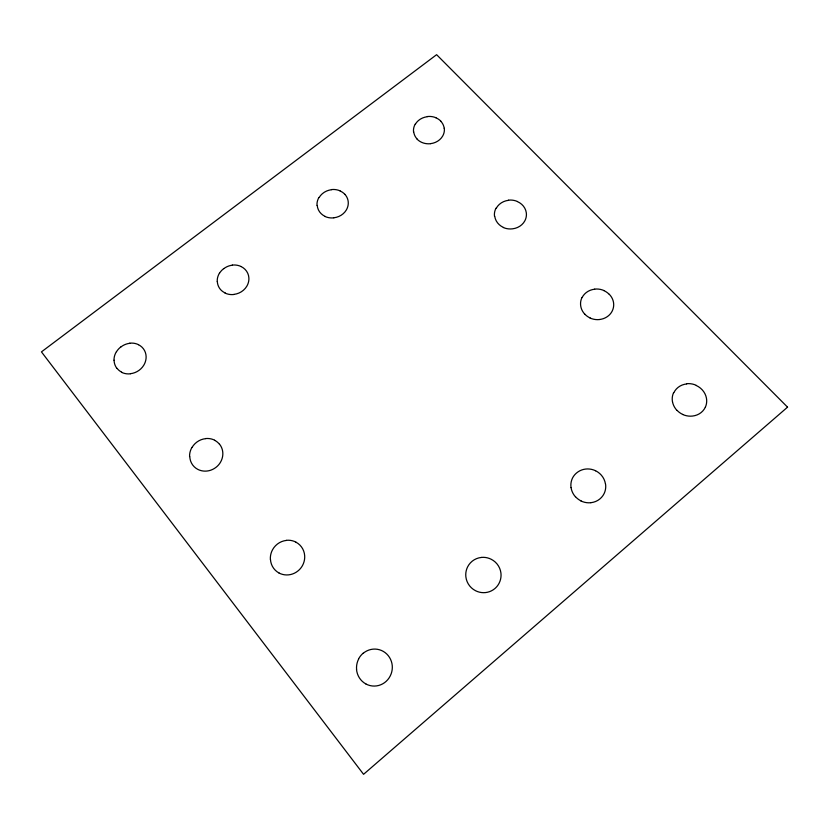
<?xml version="1.0" encoding="UTF-8"?>
<svg xmlns="http://www.w3.org/2000/svg" width="829" height="829" viewBox="0 0 829 829"><rect width="100%" height="100%" fill="white"/><g stroke="black" fill="none" stroke-linecap="round" stroke-linejoin="round"><path stroke-width="1.24" d="M116.972 368.47A16.425 14.798 -33.3 0 1 114.081 360.221M116.526 351.672A16.425 14.798 -33.3 0 1 120.899 346.885M138.578 344.771A16.414 14.787 -33.3 0 1 146.122 356.667A16.539 14.901 -33.3 0 1 143.728 365.309A16.414 14.787 -33.3 0 1 130.474 373.682M121.708 372.159A16.414 14.787 -33.3 0 1 117.086 368.377M121.013 346.874A16.414 14.787 -33.3 0 1 129.873 343.289M130.371 373.817A16.539 14.901 -33.3 0 1 121.531 372.294M113.998 360.211A16.539 14.901 -33.3 0 1 116.443 351.61M129.738 343.196A16.539 14.901 -33.3 0 1 138.505 344.677M333.89 217.778A15.627 14.052 -13.8 0 0 346.387 209.882A15.73 14.145 -13.8 0 0 348.232 201.872A15.616 14.041 -13.8 0 0 344.874 194.328M325.227 216.442A15.627 14.052 -13.8 0 1 317.227 205.437M319.134 197.52A15.627 14.052 -13.8 0 1 331.569 189.706M340.17 191.002A15.627 14.052 -13.8 0 1 344.905 194.4M333.807 217.84A15.73 14.145 -13.8 0 1 325.082 216.514M317.02 205.426A15.73 14.145 -13.8 0 1 318.927 197.468M331.445 189.582A15.73 14.145 -13.8 0 1 340.108 190.877M217.322 281.518A15.969 14.466 -23.4 0 0 220.421 289.425A15.958 14.456 -23.4 0 0 225.198 292.948M219.478 273.29A15.969 14.466 -23.4 0 1 223.664 268.669M241.084 266.565A15.958 14.456 -23.4 0 1 248.887 277.953A16.072 14.559 -23.4 0 1 246.783 286.274A15.958 14.456 -23.4 0 1 233.923 294.378M223.768 268.658A15.958 14.456 -23.4 0 1 232.431 265.176M233.819 294.502A16.072 14.559 -23.4 0 1 225.042 293.072M217.229 281.508A16.072 14.559 -23.4 0 1 219.405 273.228M232.296 265.093A16.072 14.559 -23.4 0 1 241.011 266.482M365.879 683.946A18.549 17.896 -80.5 0 1 356.511 669.252M358.594 658.931A18.549 17.896 -80.5 0 1 363.154 653.221M363.164 653.325A18.539 17.896 -80.5 0 1 381.392 650.444A18.539 17.896 -80.5 0 1 392.262 665.687A18.549 17.896 -80.5 0 1 390.221 675.977A18.539 17.896 -80.5 0 1 365.962 684.008M356.574 669.314A18.539 17.896 -80.5 0 1 358.646 659.003M481.276 557.461A17.699 17.461 51.5 0 0 467.618 566.881A17.813 17.575 51.5 0 0 465.857 576.756A17.689 17.45 51.5 0 0 475.566 590.725A17.823 17.585 51.4 0 0 485.431 592.59A17.689 17.45 51.5 0 0 494.903 588.538A17.689 17.45 51.5 0 0 499.203 583.025A17.823 17.585 51.4 0 0 500.934 573.026A17.689 17.45 51.4 0 0 491.172 559.254A17.823 17.585 51.5 0 0 481.307 557.42M575.399 496.758A17.482 16.704 26.4 0 1 571.077 487.639M590.88 502.685A17.482 16.704 26.4 0 0 604.165 493.483A17.616 16.829 26.4 0 0 605.543 483.96M581.088 500.934A17.482 16.704 26.4 0 1 575.513 496.726M590.839 502.716A17.616 16.829 26.4 0 1 580.974 500.965M571.036 487.587A17.616 16.829 26.4 0 1 572.487 478.105A17.492 16.715 26.4 0 1 576.632 472.924A17.492 16.704 26.4 0 1 585.802 469.038A17.606 16.829 26.4 0 1 595.574 470.748M595.523 470.737A17.492 16.704 26.4 0 1 605.439 483.908M677.024 410.459A17.326 15.958 22.5 0 1 672.506 401.733M705.334 407.184A17.336 15.958 22.5 0 1 692.464 416.065A17.471 16.083 22.5 0 1 682.64 414.469M682.744 414.438A17.336 15.958 22.5 0 1 677.127 410.428M673.842 392.708A17.336 15.958 22.5 0 1 686.64 383.941M696.287 385.526A17.336 15.958 22.5 0 1 706.432 398.117A17.471 16.083 22.5 0 1 705.386 407.132M672.454 401.671A17.471 16.083 22.5 0 1 673.635 392.573M686.536 383.723A17.471 16.083 22.5 0 1 696.246 385.309M279.093 573.036A17.544 16.829 -50.6 0 1 270.461 559.409M270.368 559.357A17.678 16.953 -50.6 0 1 272.586 549.668A17.544 16.818 -50.6 0 1 286.388 540.425M286.378 540.321A17.678 16.953 -50.6 0 1 295.901 542.104M295.974 542.207A17.533 16.818 -50.6 0 1 304.678 555.731A17.678 16.953 -50.6 0 1 302.533 565.461A17.544 16.818 -50.6 0 1 298.057 570.87A17.544 16.829 -50.6 0 1 288.616 574.86A17.678 16.953 -50.6 0 1 279.031 573.026M189.789 456.603A16.943 15.782 -38.1 0 0 197.81 469.38A17.067 15.896 -38.1 0 0 206.939 471.048A16.943 15.782 -38.1 0 0 216.12 467.245A16.943 15.782 -38.1 0 0 220.545 462.136A17.077 15.896 -38.1 0 0 222.825 452.966A16.932 15.772 -38.1 0 0 219.581 444.24M189.582 456.551A17.077 15.896 -38.1 0 1 191.934 447.432M205.53 438.572A17.077 15.896 -38.1 0 1 214.659 440.199M192.038 447.432A16.943 15.772 -38.1 0 1 205.53 438.665M214.597 440.292A16.943 15.772 -38.1 0 1 219.467 444.271M584.87 314.264A16.539 15.202 9.7 0 1 580.735 306.056A16.653 15.305 9.7 0 1 581.999 297.476M582.103 297.538A16.539 15.202 9.7 0 1 594.662 289.197M603.906 290.647A16.539 15.202 9.7 0 1 609.211 294.336M599.564 319.497A16.528 15.191 9.8 0 0 608.341 315.859A16.528 15.191 9.8 0 0 612.216 311.03A16.653 15.305 9.7 0 0 613.512 302.419A16.528 15.191 9.8 0 0 609.315 294.326M590.238 318.015A16.528 15.191 9.8 0 1 584.932 314.264M599.502 319.548A16.653 15.305 9.7 0 1 590.124 318.056M594.694 289.114A16.653 15.305 9.7 0 1 604.009 290.564M503.535 227.478A15.896 14.373 -0.2 0 1 494.747 216.286M496.27 208.234A15.896 14.373 -0.2 0 1 508.581 200.307M517.462 201.623A15.896 14.373 -0.2 0 1 526.301 212.732A16.02 14.487 -0.2 0 1 524.85 220.815A15.896 14.373 -0.2 0 1 512.477 228.835A16.02 14.487 -0.2 0 1 503.369 227.55M494.509 216.276A16.02 14.487 -0.2 0 1 496.032 208.172M508.436 200.162A16.02 14.487 -0.2 0 1 517.379 201.478M430.583 143.645A15.378 13.575 -6.5 0 0 442.707 135.997A15.492 13.678 -6.6 0 0 444.313 128.288M417.215 139.137A15.378 13.575 -6.5 0 1 413.744 131.852M436.023 117.873A15.378 13.575 -6.5 0 1 440.8 121.127M417.101 139.137A15.378 13.575 -6.6 0 0 421.878 142.433A15.492 13.678 -6.6 0 0 430.5 143.707M415.308 124.267A15.378 13.575 -6.6 0 1 427.381 116.702M440.665 121.127A15.378 13.575 -6.6 0 1 444.199 128.371M413.536 131.842A15.492 13.678 -6.6 0 1 415.194 124.174M427.349 116.547A15.492 13.678 -6.6 0 1 435.961 117.749M787.55 407.153L363.568 774.317L41.45 351.879L436.614 54.683L787.55 407.153"/></g></svg>
